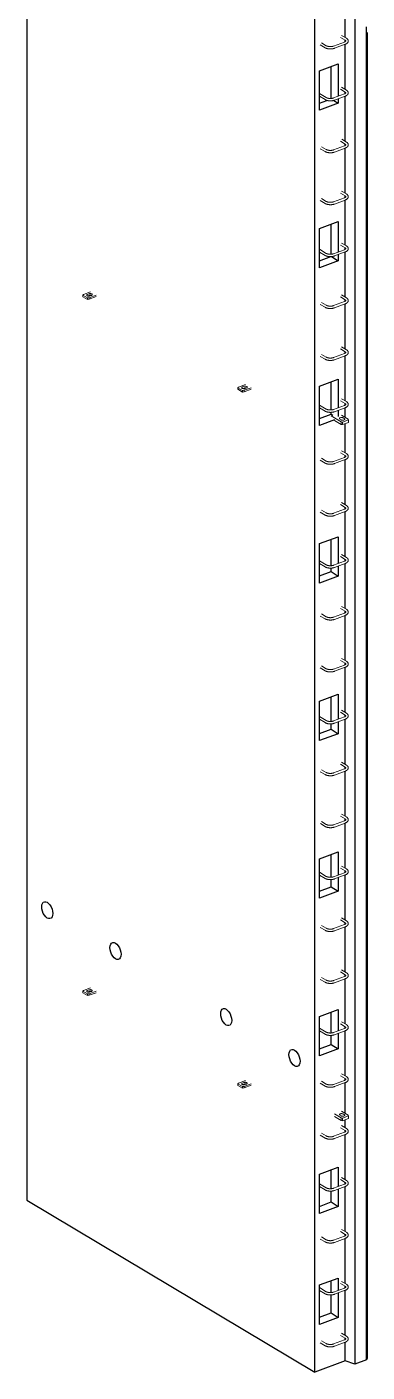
# Model space of a CAD drawing. Header units: millimetres. Extents: x -7291 to 5665, y 1067 to 18539.
# Drawn here: x 4523 to 5665, y 4432 to 8948 of the extents above; entities that cross this region are included whole.
import ezdxf

# ---------------------------------------------------------------- set-up
doc = ezdxf.new("R2010")
doc.units = ezdxf.units.MM
for name, color, linetype, lineweight in [('A-GENM', 13, 'Continuous', 18), ('A-WALL', 113, 'Continuous', 25), ('S-RBAR', 171, 'Continuous', 18)]:
    doc.layers.add(name, color=color, linetype=linetype, lineweight=lineweight)

# ---------------------------------------------------------------- blocks, each defined once
blk = doc.blocks.new('Rebar Bar - Part 3166313199-431004-3D Ortho')
at = {"layer": 'S-RBAR'}
for p, q in [((7063.4, 12398.9), (7079.3, 12389.4)), ((7083.4, 12396.2), (7067.5, 12405.7))]:
    blk.add_line(p, q, dxfattribs=at)
blk = doc.blocks.new('Rebar Bar - Part 2227165887-431004-3D Ortho')
at = {"layer": 'S-RBAR'}
for points in [[(7079.3, 12389.4, 0), (7079.7, 12389.1, 0), (7080, 12388.9, 0), (7080.3, 12388.7, 0), (7080.6, 12388.5, 0), (7080.8, 12388.3, 0), (7081, 12388.1, 0), (7081.2, 12387.9, 0), (7081.3, 12387.7, 0), (7081.4, 12387.6, 0), (7081.5, 12387.4, 0), (7081.6, 12387.3, 0), (7081.6, 12387.2, 0), (7081.6, 12387.1, 0), (7081.7, 12387.1, 0), (7081.7, 12387, 0), (7081.7, 12387, 0), (7081.7, 12386.9, 0), (7081.7, 12386.9, 0), (7081.7, 12386.8, 0), (7081.7, 12386.8, 0), (7081.6, 12386.7, 0), (7081.6, 12386.6, 0), (7081.5, 12386.5, 0), (7081.5, 12386.4, 0), (7081.4, 12386.2, 0), (7081.2, 12386.1, 0), (7081.1, 12385.9, 0), (7080.9, 12385.7, 0), (7080.7, 12385.5, 0), (7080.4, 12385.3, 0), (7080.1, 12385.1, 0), (7079.8, 12384.8, 0), (7079.5, 12384.6, 0), (7079.1, 12384.4, 0), (7078.7, 12384.2, 0), (7078.3, 12384, 0), (7077.8, 12383.8, 0), (7077.3, 12383.5, 0), (7076.8, 12383.3, 0), (7076.7, 12383.3, 0)], [(7083.4, 12396.2, 0), (7084, 12395.8, 0), (7084.6, 12395.4, 0), (7085.2, 12395, 0), (7085.7, 12394.6, 0), (7086.3, 12394.1, 0), (7086.7, 12393.6, 0), (7087.2, 12393.1, 0), (7087.6, 12392.6, 0), (7088.1, 12392, 0), (7088.4, 12391.5, 0), (7088.7, 12390.8, 0), (7089, 12390.2, 0), (7089.3, 12389.5, 0), (7089.5, 12388.9, 0), (7089.6, 12388.2, 0), (7089.7, 12387.4, 0), (7089.7, 12386.7, 0), (7089.6, 12386, 0), (7089.5, 12385.3, 0), (7089.4, 12384.6, 0), (7089.1, 12383.9, 0), (7088.9, 12383.3, 0), (7088.6, 12382.7, 0), (7088.2, 12382.1, 0), (7087.8, 12381.5, 0), (7087.4, 12381, 0), (7086.9, 12380.5, 0), (7086.5, 12380, 0), (7085.9, 12379.5, 0), (7085.4, 12379, 0), (7084.9, 12378.6, 0), (7084.3, 12378.2, 0), (7083.7, 12377.8, 0), (7083.1, 12377.5, 0), (7082.4, 12377.1, 0), (7081.7, 12376.8, 0), (7081.1, 12376.5, 0), (7080.4, 12376.2, 0), (7079.7, 12375.9, 0), (7079.5, 12375.8, 0)]]:
    blk.add_polyline3d(points, dxfattribs=at)
blk = doc.blocks.new('Rebar Bar - Part 981547073-431004-3D Ortho')
at = {"layer": 'S-RBAR'}
for p, q in [((7076.7, 12383.3), (7040.6, 12369.9)), ((7043.3, 12362.4), (7079.5, 12375.8))]:
    blk.add_line(p, q, dxfattribs=at)
blk = doc.blocks.new('Rebar Bar - Part 2227165887-V1-3D Ortho')
at = {"layer": 'S-RBAR'}
for points in [[(7011.8, 12364.2, 0), (7012.4, 12363.9, 0), (7013.1, 12363.5, 0), (7013.8, 12363.2, 0), (7014.4, 12362.9, 0), (7015.1, 12362.6, 0), (7015.9, 12362.3, 0), (7016.6, 12362.1, 0), (7017.4, 12361.8, 0), (7018.1, 12361.6, 0), (7018.9, 12361.4, 0), (7019.7, 12361.2, 0), (7020.5, 12361, 0), (7021.3, 12360.8, 0), (7022.2, 12360.7, 0), (7023, 12360.6, 0), (7023.9, 12360.4, 0), (7024.7, 12360.3, 0), (7025.6, 12360.3, 0), (7026.4, 12360.2, 0), (7027.3, 12360.1, 0), (7028.2, 12360.1, 0), (7029.1, 12360.1, 0), (7029.9, 12360.1, 0), (7030.8, 12360.1, 0), (7031.7, 12360.1, 0), (7032.6, 12360.2, 0), (7033.4, 12360.2, 0), (7034.3, 12360.3, 0), (7035.1, 12360.4, 0), (7036, 12360.5, 0), (7036.8, 12360.7, 0), (7037.7, 12360.8, 0), (7038.5, 12361, 0), (7039.3, 12361.2, 0), (7040.1, 12361.3, 0), (7040.9, 12361.6, 0), (7041.6, 12361.8, 0), (7042.4, 12362, 0), (7043.1, 12362.3, 0), (7043.3, 12362.4, 0)], [(7015.9, 12371.1, 0), (7016.3, 12370.9, 0), (7016.7, 12370.7, 0), (7017.2, 12370.4, 0), (7017.6, 12370.2, 0), (7018.1, 12370, 0), (7018.6, 12369.8, 0), (7019.2, 12369.6, 0), (7019.7, 12369.5, 0), (7020.3, 12369.3, 0), (7020.9, 12369.1, 0), (7021.5, 12369, 0), (7022.2, 12368.8, 0), (7022.8, 12368.7, 0), (7023.5, 12368.6, 0), (7024.2, 12368.5, 0), (7024.9, 12368.4, 0), (7025.6, 12368.3, 0), (7026.3, 12368.2, 0), (7027, 12368.2, 0), (7027.7, 12368.1, 0), (7028.4, 12368.1, 0), (7029.1, 12368.1, 0), (7029.9, 12368.1, 0), (7030.6, 12368.1, 0), (7031.3, 12368.1, 0), (7032, 12368.2, 0), (7032.7, 12368.2, 0), (7033.5, 12368.3, 0), (7034.2, 12368.4, 0), (7034.8, 12368.5, 0), (7035.5, 12368.6, 0), (7036.2, 12368.7, 0), (7036.8, 12368.8, 0), (7037.5, 12368.9, 0), (7038.1, 12369.1, 0), (7038.7, 12369.3, 0), (7039.3, 12369.4, 0), (7039.9, 12369.6, 0), (7040.4, 12369.8, 0), (7040.6, 12369.9, 0)]]:
    blk.add_polyline3d(points, dxfattribs=at)
blk = doc.blocks.new('Rebar Bar - Part 3131074535-431004-3D Ortho')
at = {"layer": 'S-RBAR'}
for p, q in [((7015.9, 12371.1), (7000, 12380.6)), ((6995.9, 12373.7), (7011.8, 12364.2))]:
    blk.add_line(p, q, dxfattribs=at)
blk = doc.blocks.new('Rebar Bar - Part 3131074535-V3-3D Ortho')
at = {"layer": 'S-RBAR'}
for p, q in [((7015.9, 11848.2), (6993, 11861.9)), ((6993, 11852.6), (7011.8, 11841.3))]:
    blk.add_line(p, q, dxfattribs=at)
blk = doc.blocks.new('Rebar Bar - Part 3166313199-V5-3D Ortho')
at = {"layer": 'S-RBAR'}
for p, q in [((7063.4, 8564.1), (7079.3, 8554.6)), ((7083.4, 8561.4), (7067.7, 8570.8))]:
    blk.add_line(p, q, dxfattribs=at)
blk = doc.blocks.new('Rebar Bar - Part 3131074535-V6-3D Ortho')
at = {"layer": 'S-RBAR'}
for p, q in [((7015.9, 6270.3), (7000, 6279.8)), ((6996, 6272.9), (7011.8, 6263.4))]:
    blk.add_line(p, q, dxfattribs=at)
blk = doc.blocks.new('Rebar Bar - Part 3131074535-V7-3D Ortho')
at = {"layer": 'S-RBAR'}
for p, q in [((6995.9, 4529.8), (7011.8, 4520.3)), ((7015.9, 4527.2), (7000, 4536.7))]:
    blk.add_line(p, q, dxfattribs=at)
blk = doc.blocks.new('RR spread anchor face based - RR-SA-1_4-160-1726851-3D Ortho')
at = {"layer": 'A-GENM'}
for p, q in [((6224.8, 12066.6), (6201.2, 12057.8)), ((6214.4, 12057.9), (6219.1, 12059.7)), ((6201.2, 12057.8), (6198.8, 12055.4)), ((6198.8, 12055.4), (6214.3, 12046.2)), ((6198.8, 12055.4), (6198.8, 12050.1)), ((6214.3, 12040.9), (6198.8, 12050.1)), ((6214.3, 12046.2), (6219.8, 12046.7)), ((6214.3, 12046.2), (6214.3, 12040.9)), ((6219.8, 12041.4), (6214.3, 12040.9)), ((6219.1, 12054.4), (6214.5, 12052.7)), ((6219.8, 12046.7), (6243.4, 12055.5)), ((6243.4, 12050.2), (6219.8, 12041.4)), ((6219.8, 12046.7), (6219.8, 12041.4)), ((6227.8, 12054.5), (6223, 12052.7))]:
    blk.add_line(p, q, dxfattribs=at)
for points in [[(6219.1, 12059.7, 0), (6220.7, 12060.1, 0), (6222.4, 12060.3, 0), (6224.2, 12060.4, 0), (6226, 12060.1, 0), (6227.6, 12059.7, 0), (6228.9, 12059.1, 0), (6229.8, 12058.4, 0), (6230.3, 12057.6, 0), (6230.4, 12056.7, 0), (6229.9, 12055.9, 0), (6229, 12055.1, 0), (6227.8, 12054.5, 0)], [(6223, 12052.7, 0), (6221.5, 12052.3, 0), (6219.7, 12052.1, 0), (6217.9, 12052.1, 0), (6216.1, 12052.3, 0), (6214.5, 12052.7, 0), (6213.2, 12053.3, 0), (6212.3, 12054, 0), (6211.8, 12054.9, 0), (6211.8, 12055.7, 0), (6212.2, 12056.6, 0), (6213.1, 12057.3, 0), (6214.4, 12057.9, 0)], [(6227.6, 12054.4, 0), (6226, 12054.9, 0), (6224.2, 12055.1, 0), (6222.4, 12055.1, 0), (6220.7, 12054.8, 0), (6219.1, 12054.4, 0)]]:
    blk.add_polyline3d(points, dxfattribs=at)
blk = doc.blocks.new('RR spread anchor face based - RR-SA-1_4-160-V8-3D Ortho')
at = {"layer": 'A-GENM'}
for p, q in [((6721.4, 11746.8), (6719, 11744.4)), ((6719, 11744.4), (6734.5, 11735.2)), ((6719, 11744.4), (6719, 11739.1)), ((6745, 11755.6), (6721.4, 11746.8)), ((6734.6, 11746.9), (6739.3, 11748.7)), ((6739.3, 11743.4), (6734.8, 11741.7)), ((6740, 11735.7), (6763.6, 11744.5)), ((6748, 11743.5), (6743.3, 11741.7)), ((6734.5, 11729.9), (6719, 11739.1)), ((6734.5, 11735.2), (6740, 11735.7)), ((6734.5, 11735.2), (6734.5, 11729.9)), ((6740, 11730.4), (6734.6, 11729.9)), ((6763.6, 11739.2), (6740, 11730.4)), ((6740, 11735.7), (6740, 11730.4))]:
    blk.add_line(p, q, dxfattribs=at)
for points in [[(6743.3, 11741.7, 0), (6741.7, 11741.3, 0), (6739.9, 11741.1, 0), (6738.1, 11741, 0), (6736.3, 11741.3, 0), (6734.8, 11741.7, 0), (6733.4, 11742.3, 0), (6732.5, 11743, 0), (6732, 11743.9, 0), (6732, 11744.7, 0), (6732.4, 11745.6, 0), (6733.3, 11746.3, 0), (6734.6, 11746.9, 0)], [(6739.3, 11748.7, 0), (6740.9, 11749.1, 0), (6742.6, 11749.3, 0), (6744.5, 11749.4, 0), (6746.2, 11749.1, 0), (6747.8, 11748.7, 0), (6749.1, 11748.1, 0), (6750.1, 11747.4, 0), (6750.6, 11746.6, 0), (6750.6, 11745.7, 0), (6750.2, 11744.9, 0), (6749.3, 11744.1, 0), (6748, 11743.5, 0)], [(6747.8, 11743.4, 0), (6746.2, 11743.9, 0), (6744.5, 11744.1, 0), (6742.6, 11744.1, 0), (6740.9, 11743.8, 0), (6739.3, 11743.4, 0)]]:
    blk.add_polyline3d(points, dxfattribs=at)
blk = doc.blocks.new('RR spread anchor face based - RR-SA-2_5-200-V10-3D Ortho')
at = {"layer": 'A-GENM'}
for p, q in [((7032.4, 7642.4), (7065.7, 7622.5)), ((7089.2, 7631.2), (7067.5, 7644.2)), ((7072.7, 7635), (7076.4, 7632.8)), ((7065.7, 7613.6), (7044, 7626.6)), ((7065.4, 7628.7), (7061.7, 7630.9)), ((7065.7, 7622.5), (7070.7, 7621.3)), ((7065.7, 7613.6), (7065.7, 7622.5)), ((7070.7, 7612.5), (7065.7, 7613.6)), ((7070.7, 7621.3), (7090.4, 7628.6)), ((7070.7, 7621.3), (7070.7, 7612.5)), ((7090.4, 7619.8), (7070.7, 7612.5)), ((7090.4, 7628.6), (7089.2, 7631.2)), ((7090.4, 7628.6), (7090.4, 7619.8))]:
    blk.add_line(p, q, dxfattribs=at)
for points in [[(7061.7, 7630.9, 0), (7060.8, 7631.6, 0), (7060.3, 7632.5, 0), (7060.3, 7633.3, 0), (7060.7, 7634.2, 0), (7061.6, 7634.9, 0), (7062.9, 7635.5, 0), (7064.5, 7636, 0), (7066.2, 7636.2, 0), (7068, 7636.2, 0), (7069.8, 7636, 0), (7071.4, 7635.6, 0), (7072.7, 7635, 0)], [(7076.4, 7632.8, 0), (7077.4, 7632, 0), (7077.9, 7631.2, 0), (7077.9, 7630.3, 0), (7077.4, 7629.5, 0), (7076.6, 7628.7, 0), (7075.3, 7628.1, 0), (7073.7, 7627.7, 0), (7071.9, 7627.5, 0), (7070.1, 7627.4, 0), (7068.3, 7627.7, 0), (7066.8, 7628.1, 0), (7065.4, 7628.7, 0)]]:
    blk.add_polyline3d(points, dxfattribs=at)
blk = doc.blocks.new('RR spread anchor face based - RR-SA-2_5-200-V11-3D Ortho')
at = {"layer": 'A-GENM'}
for p, q in [((7044, 5298.6), (7065.7, 5285.6)), ((7065.7, 5276.8), (7044, 5289.7)), ((7065.4, 5291.8), (7061.7, 5294)), ((7065.7, 5285.6), (7070.7, 5284.5)), ((7065.7, 5276.8), (7065.7, 5285.6)), ((7089.2, 5294.4), (7067.5, 5307.3)), ((7070.7, 5284.5), (7090.4, 5291.8)), ((7070.7, 5284.5), (7070.7, 5275.7)), ((7072.7, 5298.1), (7076.4, 5295.9)), ((7090.4, 5291.8), (7089.2, 5294.4)), ((7090.4, 5291.8), (7090.4, 5283)), ((7070.7, 5275.7), (7065.7, 5276.8)), ((7090.4, 5283), (7070.7, 5275.7))]:
    blk.add_line(p, q, dxfattribs=at)
for points in [[(7061.7, 5294, 0), (7060.8, 5294.8, 0), (7060.3, 5295.6, 0), (7060.3, 5296.5, 0), (7060.7, 5297.3, 0), (7061.6, 5298.1, 0), (7062.9, 5298.7, 0), (7064.5, 5299.1, 0), (7066.2, 5299.3, 0), (7068, 5299.4, 0), (7069.8, 5299.1, 0), (7071.4, 5298.7, 0), (7072.7, 5298.1, 0)], [(7076.4, 5295.9, 0), (7077.4, 5295.2, 0), (7077.9, 5294.3, 0), (7077.9, 5293.5, 0), (7077.4, 5292.6, 0), (7076.6, 5291.9, 0), (7075.3, 5291.3, 0), (7073.7, 5290.8, 0), (7071.9, 5290.6, 0), (7070.1, 5290.6, 0), (7068.3, 5290.8, 0), (7066.8, 5291.2, 0), (7065.4, 5291.8, 0)]]:
    blk.add_polyline3d(points, dxfattribs=at)

msp = doc.modelspace()

# ---------------------------------------------------------------- linework, layer by layer
at = {"layer": 'A-WALL'}
for p, q in [((5624.3, 12442.7), (5624.3, 4457.7)), ((4523.5, 12312.7), (4523.5, 5009.1)), ((5489.6, 4431.6), (5489.6, 11863.4)), ((5591.7, 8912.4), (5591.7, 9064)), ((5663.5, 8930.2), (5663.5, 8947.9)), ((5591.7, 8898.2), (5591.7, 8903.3)), ((5663.6, 4472.3), (5663.6, 8930.2)), ((5665.2, 8928), (5663.6, 8930.2)), ((5665.2, 8928), (5665.2, 4478.9)), ((5591.7, 8738.1), (5591.7, 8889.6)), ((5505.3, 8800.3), (5568.1, 8823.7)), ((5544.8, 8707.9), (5544.8, 8815)), ((5568.1, 8823.7), (5568.1, 8715)), ((5505.3, 8668), (5505.3, 8800.3)), ((5591.7, 8724), (5591.7, 8729)), ((5505.3, 8691.8), (5530.4, 8701.2)), ((5568.1, 8691.4), (5505.3, 8668)), ((5553.1, 8701.2), (5568.1, 8691.4)), ((5568.1, 8706.6), (5568.1, 8691.4)), ((5591.7, 8563.8), (5591.7, 8715.3)), ((5591.7, 8549.6), (5591.7, 8554.7)), ((5591.7, 8389.5), (5591.7, 8541)), ((5591.7, 8375.3), (5591.7, 8380.4)), ((5591.7, 8215.2), (5591.7, 8366.5)), ((5505.3, 8271.2), (5568.1, 8294.6)), ((5505.3, 8138.9), (5505.3, 8271.2)), ((5544.8, 8185), (5544.8, 8285.9)), ((5568.1, 8294.6), (5568.1, 8192.2)), ((5505.3, 8162.7), (5543, 8176.8)), ((5545.6, 8176.9), (5568.1, 8162.3)), ((5568.1, 8183.6), (5568.1, 8162.3)), ((5591.7, 8201), (5591.7, 8206.1)), ((5591.7, 8040.9), (5591.7, 8192.4)), ((5568.1, 8162.3), (5505.3, 8138.9)), ((5591.7, 8026.7), (5591.7, 8031.8)), ((5591.7, 7866.6), (5591.7, 8018.1)), ((5591.7, 7852.4), (5591.7, 7857.5)), ((5591.7, 7692.3), (5591.7, 7843.8)), ((5505.3, 7742.1), (5568.1, 7765.5)), ((5505.3, 7609.8), (5505.3, 7742.1)), ((5544.8, 7662), (5544.8, 7756.8)), ((5568.1, 7765.5), (5568.1, 7669.2)), ((5591.7, 7678.1), (5591.7, 7683.1)), ((5505.3, 7633.6), (5544.8, 7648.3)), ((5544.8, 7648.3), (5544.8, 7654)), ((5544.8, 7648.3), (5550.6, 7644.5)), ((5568.1, 7660.7), (5568.1, 7639.8)), ((5591.7, 7637.1), (5591.7, 7669.5)), ((5556.4, 7628.8), (5505.3, 7609.8)), ((5591.7, 7517.9), (5591.7, 7615.7)), ((5591.7, 7503.8), (5591.7, 7508.8)), ((5591.7, 7343.6), (5591.7, 7495.2)), ((5591.7, 7329.5), (5591.7, 7334.5)), ((5591.7, 7169.3), (5591.7, 7320.9)), ((5505.3, 7213), (5568.1, 7236.4)), ((5544.8, 7139.1), (5544.8, 7227.7)), ((5568.1, 7236.4), (5568.1, 7146.2)), ((5505.3, 7080.7), (5505.3, 7213)), ((5568.1, 7137.8), (5568.1, 7104.1)), ((5591.7, 7155.2), (5591.7, 7160.2)), ((5591.7, 6995), (5591.7, 7146.6)), ((5505.3, 7104.5), (5544.8, 7119.2)), ((5568.1, 7104.1), (5505.3, 7080.7)), ((5544.8, 7119.2), (5544.8, 7131)), ((5544.8, 7119.2), (5568.1, 7104.1)), ((5591.7, 6980.8), (5591.7, 6985.9)), ((5591.7, 6820.7), (5591.7, 6972.2)), ((5591.7, 6806.5), (5591.7, 6811.6)), ((5591.7, 6646.4), (5591.7, 6797.9)), ((5505.3, 6683.9), (5568.1, 6707.3)), ((5544.8, 6616.2), (5544.8, 6698.6)), ((5568.1, 6707.3), (5568.1, 6623.3)), ((5505.3, 6551.6), (5505.3, 6683.9)), ((5544.8, 6590.1), (5544.8, 6608.1)), ((5568.1, 6614.9), (5568.1, 6575)), ((5591.7, 6632.2), (5591.7, 6637.3)), ((5591.7, 6472.1), (5591.7, 6623.6)), ((5505.3, 6575.4), (5544.8, 6590.1)), ((5568.1, 6575), (5505.3, 6551.6)), ((5544.8, 6590.1), (5568.1, 6575)), ((5591.7, 6457.9), (5591.7, 6463)), ((5591.7, 6297.8), (5591.7, 6449.3)), ((5591.7, 6283.6), (5591.7, 6288.7)), ((5591.7, 6123.5), (5591.7, 6275)), ((5505.3, 6154.8), (5568.1, 6178.2)), ((5505.3, 6022.5), (5505.3, 6154.8)), ((5544.8, 6093.2), (5544.8, 6169.5)), ((5568.1, 6178.2), (5568.1, 6100.4)), ((5591.7, 6109.3), (5591.7, 6114.4)), ((5591.7, 5949.2), (5591.7, 6100.7)), ((5505.3, 6046.3), (5544.8, 6061)), ((5544.8, 6061), (5544.8, 6085.2)), ((5544.8, 6061), (5568.1, 6045.9)), ((5568.1, 6091.9), (5568.1, 6045.9)), ((5568.1, 6045.9), (5505.3, 6022.5)), ((5591.7, 5935), (5591.7, 5940.1)), ((5591.7, 5774.9), (5591.7, 5926.4)), ((5591.7, 5760.7), (5591.7, 5765.7)), ((5591.7, 5600.5), (5591.7, 5752.1)), ((5505.3, 5625.7), (5568.1, 5649.1)), ((5568.1, 5649.1), (5568.1, 5577.5)), ((5505.3, 5493.4), (5505.3, 5625.7)), ((5544.8, 5570.3), (5544.8, 5640.4)), ((5544.8, 5531.9), (5544.8, 5562.3)), ((5568.1, 5569), (5568.1, 5516.8)), ((5591.7, 5586.4), (5591.7, 5591.4)), ((5591.7, 5426.2), (5591.7, 5577.8)), ((5505.3, 5517.2), (5544.8, 5531.9)), ((5568.1, 5516.8), (5505.3, 5493.4)), ((5544.8, 5531.9), (5568.1, 5516.8)), ((5591.7, 5412.1), (5591.7, 5417.1)), ((5591.7, 5300.3), (5591.7, 5403.5)), ((5591.7, 5251.9), (5591.7, 5278.9)), ((5591.7, 5237.8), (5591.7, 5242.8)), ((5591.7, 5077.6), (5591.7, 5229.2)), ((5505.3, 5096.6), (5568.1, 5120)), ((5544.8, 5047.4), (5544.8, 5111.3)), ((5568.1, 5120), (5568.1, 5054.5)), ((5505.3, 4964.3), (5505.3, 5096.6)), ((5591.7, 5063.4), (5591.7, 5068.5)), ((5544.8, 5002.8), (5544.8, 5039.3)), ((5568.1, 5046.1), (5568.1, 4987.7)), ((5591.7, 4903.3), (5591.7, 5054.8)), ((4523.5, 5009.1), (5489.6, 4431.6)), ((5505.3, 4988.1), (5544.8, 5002.8)), ((5568.1, 4987.7), (5505.3, 4964.3)), ((5544.8, 5002.8), (5568.1, 4987.7)), ((5591.7, 4889.1), (5591.7, 4894.2)), ((5591.7, 4729), (5591.7, 4880.5)), ((5505.3, 4724), (5568.1, 4747.4)), ((5568.1, 4747.4), (5568.1, 4705.9)), ((5505.3, 4591.7), (5505.3, 4724)), ((5544.8, 4698.8), (5544.8, 4738.7)), ((5568.1, 4697.5), (5568.1, 4615.1)), ((5591.7, 4714.8), (5591.7, 4719.9)), ((5591.7, 4554.7), (5591.7, 4706.2)), ((5544.8, 4630.3), (5544.8, 4690.7)), ((5505.3, 4615.6), (5544.8, 4630.3)), ((5568.1, 4615.1), (5505.3, 4591.7)), ((5544.8, 4630.3), (5568.1, 4615.1)), ((5591.7, 4540.5), (5591.7, 4545.6)), ((5591.7, 4469.5), (5591.7, 4531.9)), ((5663.6, 4472.3), (5624.3, 4457.7)), ((5665.2, 4478.9), (5663.6, 4472.3)), ((5591.7, 4469.5), (5489.6, 4431.6)), ((5624.3, 4457.7), (5591.7, 4469.5))]:
    msp.add_line(p, q, dxfattribs=at)
for points in [[(4591.6, 5956.1, 0), (4586.8, 5959.9, 0), (4582.3, 5965.2, 0), (4578.5, 5971.7, 0), (4575.5, 5978.9, 0), (4573.7, 5986.4, 0), (4573, 5993.6, 0), (4573.7, 6000.1, 0), (4575.5, 6005.4, 0), (4578.5, 6009.1, 0), (4582.3, 6011, 0), (4586.8, 6011, 0), (4591.6, 6009, 0)], [(4591.6, 6009, 0), (4596.4, 6005.2, 0), (4600.9, 5999.9, 0), (4604.7, 5993.4, 0), (4607.7, 5986.1, 0), (4609.5, 5978.6, 0), (4610.2, 5971.4, 0), (4609.5, 5965, 0), (4607.7, 5959.7, 0), (4604.7, 5956, 0), (4600.9, 5954.1, 0), (4596.4, 5954.1, 0), (4591.6, 5956.1, 0)], [(4820.8, 5819.1, 0), (4815.9, 5822.9, 0), (4811.5, 5828.2, 0), (4807.6, 5834.7, 0), (4804.7, 5841.9, 0), (4802.8, 5849.4, 0), (4802.2, 5856.6, 0), (4802.8, 5863.1, 0), (4804.7, 5868.4, 0), (4807.6, 5872.1, 0), (4811.5, 5874, 0), (4815.9, 5874, 0), (4820.8, 5872, 0)], [(4820.8, 5872, 0), (4825.6, 5868.2, 0), (4830, 5862.9, 0), (4833.9, 5856.4, 0), (4836.8, 5849.2, 0), (4838.7, 5841.7, 0), (4839.3, 5834.4, 0), (4838.7, 5828, 0), (4836.8, 5822.7, 0), (4833.9, 5819, 0), (4830, 5817.1, 0), (4825.6, 5817.1, 0), (4820.8, 5819.1, 0)], [(5192.3, 5596.9, 0), (5187.5, 5600.7, 0), (5183.1, 5606, 0), (5179.2, 5612.5, 0), (5176.3, 5619.8, 0), (5174.4, 5627.3, 0), (5173.8, 5634.5, 0), (5174.4, 5641, 0), (5176.3, 5646.2, 0), (5179.2, 5650, 0), (5183.1, 5651.9, 0), (5187.5, 5651.8, 0), (5192.3, 5649.9, 0)], [(5192.3, 5649.9, 0), (5197.2, 5646.1, 0), (5201.6, 5640.8, 0), (5205.5, 5634.3, 0), (5208.4, 5627, 0), (5210.3, 5619.5, 0), (5210.9, 5612.3, 0), (5210.3, 5605.8, 0), (5208.4, 5600.6, 0), (5205.5, 5596.8, 0), (5201.6, 5594.9, 0), (5197.2, 5595, 0), (5192.3, 5596.9, 0)], [(5421.5, 5460, 0), (5416.7, 5463.7, 0), (5412.2, 5469.1, 0), (5408.4, 5475.6, 0), (5405.4, 5482.8, 0), (5403.6, 5490.3, 0), (5402.9, 5497.5, 0), (5403.6, 5504, 0), (5405.4, 5509.3, 0), (5408.4, 5513, 0), (5412.2, 5514.9, 0), (5416.7, 5514.8, 0), (5421.5, 5512.9, 0)], [(5421.5, 5512.9, 0), (5426.3, 5509.1, 0), (5430.8, 5503.8, 0), (5434.6, 5497.3, 0), (5437.6, 5490, 0), (5439.4, 5482.5, 0), (5440.1, 5475.3, 0), (5439.4, 5468.8, 0), (5437.6, 5463.6, 0), (5434.6, 5459.8, 0), (5430.8, 5457.9, 0), (5426.3, 5458, 0), (5421.5, 5460, 0)]]:
    msp.add_polyline3d(points, dxfattribs=at)

# ---------------------------------------------------------------- block references
at = {"layer": 'A-GENM'}
for name, p in [('RR spread anchor face based - RR-SA-1_4-160-1726851-3D Ortho', (-1487.6, -4007.9)), ('RR spread anchor face based - RR-SA-1_4-160-1726851-3D Ortho', (-967.4, -4318.9)), ('RR spread anchor face based - RR-SA-2_5-200-V10-3D Ortho', (-1487.6, 0)), ('RR spread anchor face based - RR-SA-1_4-160-1726851-3D Ortho', (-1487.6, -6344.8)), ('RR spread anchor face based - RR-SA-1_4-160-V8-3D Ortho', (-1487.6, -6344.8)), ('RR spread anchor face based - RR-SA-2_5-200-V11-3D Ortho', (-1487.6, 0))]:
    msp.add_blockref(name, p, dxfattribs=at)
at = {"layer": 'S-RBAR'}
for name, p in [('Rebar Bar - Part 3166313199-431004-3D Ortho', (-1487.6, -3486.2)), ('Rebar Bar - Part 2227165887-431004-3D Ortho', (-1487.6, -3486.2)), ('Rebar Bar - Part 3131074535-431004-3D Ortho', (-1487.6, -3486.2)), ('Rebar Bar - Part 2227165887-V1-3D Ortho', (-1487.6, -3486.2)), ('Rebar Bar - Part 981547073-431004-3D Ortho', (-1487.6, -3486.2)), ('Rebar Bar - Part 3131074535-V3-3D Ortho', (-1487.6, -3137.6)), ('Rebar Bar - Part 981547073-431004-3D Ortho', (-1487.6, -3660.5)), ('Rebar Bar - Part 3166313199-431004-3D Ortho', (-1487.6, -3660.5)), ('Rebar Bar - Part 2227165887-431004-3D Ortho', (-1487.6, -3660.5)), ('Rebar Bar - Part 2227165887-V1-3D Ortho', (-1487.6, -3660.5)), ('Rebar Bar - Part 3131074535-431004-3D Ortho', (-1487.6, -3834.8)), ('Rebar Bar - Part 2227165887-V1-3D Ortho', (-1487.6, -3834.8)), ('Rebar Bar - Part 981547073-431004-3D Ortho', (-1487.6, -3834.8)), ('Rebar Bar - Part 3166313199-V5-3D Ortho', (-1487.6, 0)), ('Rebar Bar - Part 2227165887-431004-3D Ortho', (-1487.6, -3834.8)), ('Rebar Bar - Part 3131074535-431004-3D Ortho', (-1487.6, -4009.1)), ('Rebar Bar - Part 2227165887-V1-3D Ortho', (-1487.6, -4009.1)), ('Rebar Bar - Part 981547073-431004-3D Ortho', (-1487.6, -4009.1)), ('Rebar Bar - Part 3166313199-431004-3D Ortho', (-1487.6, -4009.1)), ('Rebar Bar - Part 2227165887-431004-3D Ortho', (-1487.6, -4009.1)), ('Rebar Bar - Part 3166313199-431004-3D Ortho', (-1487.6, -4183.4)), ('Rebar Bar - Part 3131074535-V3-3D Ortho', (-1487.6, -3660.5)), ('Rebar Bar - Part 2227165887-V1-3D Ortho', (-1487.6, -4183.4)), ('Rebar Bar - Part 981547073-431004-3D Ortho', (-1487.6, -4183.4)), ('Rebar Bar - Part 2227165887-431004-3D Ortho', (-1487.6, -4183.4)), ('Rebar Bar - Part 3166313199-431004-3D Ortho', (-1487.6, -4357.7)), ('Rebar Bar - Part 3131074535-431004-3D Ortho', (-1487.6, -4357.7)), ('Rebar Bar - Part 2227165887-V1-3D Ortho', (-1487.6, -4357.7)), ('Rebar Bar - Part 981547073-431004-3D Ortho', (-1487.6, -4357.7)), ('Rebar Bar - Part 2227165887-431004-3D Ortho', (-1487.6, -4357.7)), ('Rebar Bar - Part 3166313199-431004-3D Ortho', (-1487.6, -4532)), ('Rebar Bar - Part 2227165887-431004-3D Ortho', (-1487.6, -4532)), ('Rebar Bar - Part 3131074535-431004-3D Ortho', (-1487.6, -4532)), ('Rebar Bar - Part 2227165887-V1-3D Ortho', (-1487.6, -4532)), ('Rebar Bar - Part 981547073-431004-3D Ortho', (-1487.6, -4532)), ('Rebar Bar - Part 3131074535-V3-3D Ortho', (-1487.6, -4183.4)), ('Rebar Bar - Part 3166313199-431004-3D Ortho', (-1487.6, -4706.3)), ('Rebar Bar - Part 2227165887-431004-3D Ortho', (-1487.6, -4706.3)), ('Rebar Bar - Part 2227165887-V1-3D Ortho', (-1487.6, -4706.3)), ('Rebar Bar - Part 981547073-431004-3D Ortho', (-1487.6, -4706.3)), ('Rebar Bar - Part 3131074535-431004-3D Ortho', (-1487.6, -4880.7)), ('Rebar Bar - Part 981547073-431004-3D Ortho', (-1487.6, -4880.7)), ('Rebar Bar - Part 3166313199-431004-3D Ortho', (-1487.6, -4880.7)), ('Rebar Bar - Part 2227165887-431004-3D Ortho', (-1487.6, -4880.7)), ('Rebar Bar - Part 2227165887-V1-3D Ortho', (-1487.6, -4880.7)), ('Rebar Bar - Part 3131074535-431004-3D Ortho', (-1487.6, -5055)), ('Rebar Bar - Part 981547073-431004-3D Ortho', (-1487.6, -5055)), ('Rebar Bar - Part 3166313199-431004-3D Ortho', (-1487.6, -5055)), ('Rebar Bar - Part 2227165887-431004-3D Ortho', (-1487.6, -5055)), ('Rebar Bar - Part 2227165887-V1-3D Ortho', (-1487.6, -5055)), ('Rebar Bar - Part 3131074535-V3-3D Ortho', (-1487.6, -4706.3)), ('Rebar Bar - Part 2227165887-V1-3D Ortho', (-1487.6, -5229.3)), ('Rebar Bar - Part 981547073-431004-3D Ortho', (-1487.6, -5229.3)), ('Rebar Bar - Part 3166313199-431004-3D Ortho', (-1487.6, -5229.3)), ('Rebar Bar - Part 2227165887-431004-3D Ortho', (-1487.6, -5229.3)), ('Rebar Bar - Part 3166313199-431004-3D Ortho', (-1487.6, -5403.6)), ('Rebar Bar - Part 3131074535-431004-3D Ortho', (-1487.6, -5403.6)), ('Rebar Bar - Part 2227165887-V1-3D Ortho', (-1487.6, -5403.6)), ('Rebar Bar - Part 981547073-431004-3D Ortho', (-1487.6, -5403.6)), ('Rebar Bar - Part 2227165887-431004-3D Ortho', (-1487.6, -5403.6)), ('Rebar Bar - Part 3166313199-431004-3D Ortho', (-1487.6, -5577.9)), ('Rebar Bar - Part 3131074535-431004-3D Ortho', (-1487.6, -5577.9)), ('Rebar Bar - Part 2227165887-V1-3D Ortho', (-1487.6, -5577.9)), ('Rebar Bar - Part 981547073-431004-3D Ortho', (-1487.6, -5577.9)), ('Rebar Bar - Part 2227165887-431004-3D Ortho', (-1487.6, -5577.9)), ('Rebar Bar - Part 3166313199-431004-3D Ortho', (-1487.6, -5752.2)), ('Rebar Bar - Part 2227165887-431004-3D Ortho', (-1487.6, -5752.2)), ('Rebar Bar - Part 3131074535-V3-3D Ortho', (-1487.6, -5229.3)), ('Rebar Bar - Part 2227165887-V1-3D Ortho', (-1487.6, -5752.2)), ('Rebar Bar - Part 981547073-431004-3D Ortho', (-1487.6, -5752.2)), ('Rebar Bar - Part 3166313199-431004-3D Ortho', (-1487.6, -5926.5)), ('Rebar Bar - Part 2227165887-431004-3D Ortho', (-1487.6, -5926.5)), ('Rebar Bar - Part 3131074535-431004-3D Ortho', (-1487.6, -5926.5)), ('Rebar Bar - Part 2227165887-V1-3D Ortho', (-1487.6, -5926.5)), ('Rebar Bar - Part 981547073-431004-3D Ortho', (-1487.6, -5926.5)), ('Rebar Bar - Part 3131074535-V6-3D Ortho', (-1487.6, 0)), ('Rebar Bar - Part 981547073-431004-3D Ortho', (-1487.6, -6100.8)), ('Rebar Bar - Part 3166313199-431004-3D Ortho', (-1487.6, -6100.8)), ('Rebar Bar - Part 2227165887-431004-3D Ortho', (-1487.6, -6100.8)), ('Rebar Bar - Part 2227165887-V1-3D Ortho', (-1487.6, -6100.8)), ('Rebar Bar - Part 3131074535-V3-3D Ortho', (-1487.6, -5752.2)), ('Rebar Bar - Part 981547073-431004-3D Ortho', (-1487.6, -6275.1)), ('Rebar Bar - Part 3166313199-431004-3D Ortho', (-1487.6, -6275.1)), ('Rebar Bar - Part 2227165887-431004-3D Ortho', (-1487.6, -6275.1)), ('Rebar Bar - Part 2227165887-V1-3D Ortho', (-1487.6, -6275.1)), ('Rebar Bar - Part 3131074535-431004-3D Ortho', (-1487.6, -6449.4)), ('Rebar Bar - Part 2227165887-V1-3D Ortho', (-1487.6, -6449.4)), ('Rebar Bar - Part 981547073-431004-3D Ortho', (-1487.6, -6449.4)), ('Rebar Bar - Part 3166313199-431004-3D Ortho', (-1487.6, -6449.4)), ('Rebar Bar - Part 2227165887-431004-3D Ortho', (-1487.6, -6449.4)), ('Rebar Bar - Part 3166313199-431004-3D Ortho', (-1487.6, -6623.7)), ('Rebar Bar - Part 3131074535-431004-3D Ortho', (-1487.6, -6623.7)), ('Rebar Bar - Part 2227165887-V1-3D Ortho', (-1487.6, -6623.7)), ('Rebar Bar - Part 981547073-431004-3D Ortho', (-1487.6, -6623.7)), ('Rebar Bar - Part 2227165887-431004-3D Ortho', (-1487.6, -6623.7)), ('Rebar Bar - Part 3166313199-431004-3D Ortho', (-1487.6, -6798.1)), ('Rebar Bar - Part 3131074535-V3-3D Ortho', (-1487.6, -6275.1)), ('Rebar Bar - Part 2227165887-V1-3D Ortho', (-1487.6, -6798.1)), ('Rebar Bar - Part 981547073-431004-3D Ortho', (-1487.6, -6798.1)), ('Rebar Bar - Part 2227165887-431004-3D Ortho', (-1487.6, -6798.1)), ('Rebar Bar - Part 3166313199-431004-3D Ortho', (-1487.6, -6972.4)), ('Rebar Bar - Part 2227165887-431004-3D Ortho', (-1487.6, -6972.4)), ('Rebar Bar - Part 3131074535-431004-3D Ortho', (-1487.6, -6972.4)), ('Rebar Bar - Part 2227165887-V1-3D Ortho', (-1487.6, -6972.4)), ('Rebar Bar - Part 981547073-431004-3D Ortho', (-1487.6, -6972.4)), ('Rebar Bar - Part 3166313199-431004-3D Ortho', (-1487.6, -7146.7)), ('Rebar Bar - Part 2227165887-431004-3D Ortho', (-1487.6, -7146.7)), ('Rebar Bar - Part 3131074535-431004-3D Ortho', (-1487.6, -7146.7)), ('Rebar Bar - Part 2227165887-V1-3D Ortho', (-1487.6, -7146.7)), ('Rebar Bar - Part 981547073-431004-3D Ortho', (-1487.6, -7146.7)), ('Rebar Bar - Part 3131074535-V3-3D Ortho', (-1487.6, -6798.1)), ('Rebar Bar - Part 981547073-431004-3D Ortho', (-1487.6, -7321)), ('Rebar Bar - Part 3166313199-431004-3D Ortho', (-1487.6, -7321)), ('Rebar Bar - Part 2227165887-431004-3D Ortho', (-1487.6, -7321)), ('Rebar Bar - Part 2227165887-V1-3D Ortho', (-1487.6, -7321)), ('Rebar Bar - Part 3131074535-431004-3D Ortho', (-1487.6, -7495.3)), ('Rebar Bar - Part 981547073-431004-3D Ortho', (-1487.6, -7495.3)), ('Rebar Bar - Part 3166313199-431004-3D Ortho', (-1487.6, -7495.3)), ('Rebar Bar - Part 2227165887-431004-3D Ortho', (-1487.6, -7495.3)), ('Rebar Bar - Part 2227165887-V1-3D Ortho', (-1487.6, -7495.3)), ('Rebar Bar - Part 3131074535-V3-3D Ortho', (-1487.6, -7146.7)), ('Rebar Bar - Part 2227165887-V1-3D Ortho', (-1487.6, -7669.6)), ('Rebar Bar - Part 981547073-431004-3D Ortho', (-1487.6, -7669.6)), ('Rebar Bar - Part 3166313199-431004-3D Ortho', (-1487.6, -7669.6)), ('Rebar Bar - Part 2227165887-431004-3D Ortho', (-1487.6, -7669.6)), ('Rebar Bar - Part 3166313199-431004-3D Ortho', (-1487.6, -7843.9)), ('Rebar Bar - Part 3131074535-V7-3D Ortho', (-1487.6, 0)), ('Rebar Bar - Part 2227165887-V1-3D Ortho', (-1487.6, -7843.9)), ('Rebar Bar - Part 981547073-431004-3D Ortho', (-1487.6, -7843.9)), ('Rebar Bar - Part 2227165887-431004-3D Ortho', (-1487.6, -7843.9))]:
    msp.add_blockref(name, p, dxfattribs=at)

doc.saveas('drawing.dxf')
